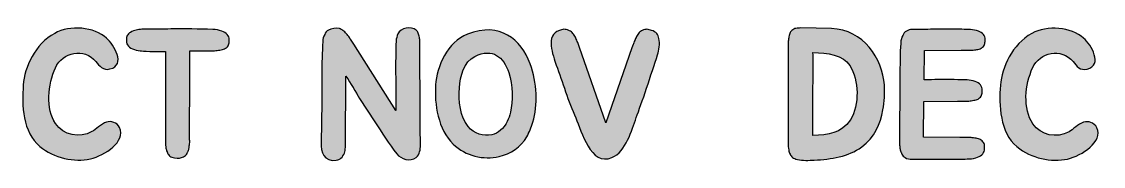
# Model space of a CAD drawing. Header units: millimetres. Extents: x 28 to 183, y 96 to 201.
# Drawn here: x 157.44 to 180.41, y 171.22 to 174.29 of the extents above; entities that cross this region are included whole.
import ezdxf

# ---------------------------------------------------------------- set-up
doc = ezdxf.new("R2010")
doc.units = ezdxf.units.MM
doc.header["$MEASUREMENT"] = 0
doc.layers.add('Layer 1', color=7, linetype='Continuous', lineweight=0)

# ---------------------------------------------------------------- blocks, each defined once
blk = doc.blocks.new('Block_0')
at = {"layer": 'Layer 1', "true_color": 0x010101, "transparency": 33554687}
h = blk.add_hatch(color=18, dxfattribs=at)
h.dxf.hatch_style = 2
edge = h.paths.add_edge_path()
edge.add_spline(control_points=[(158.899, 171.38), (158.558, 171.306), (158.127, 171.391), (157.824, 171.644), (157.463, 171.943), (157.44, 172.525), (157.475, 172.948), (157.502, 173.328), (157.723, 173.813), (158.142, 174.046), (158.461, 174.229), (158.985, 174.182), (159.241, 173.945), (159.404, 173.802), (159.66, 173.375), (159.315, 173.289), (159.171, 173.251), (159.089, 173.355), (159.016, 173.448), (158.763, 173.747), (158.313, 173.65), (158.158, 173.317), (157.995, 172.967), (157.945, 172.439), (158.162, 172.129), (158.332, 171.884), (158.666, 171.811), (158.93, 171.958), (159.016, 172.001), (159.12, 172.125), (159.241, 172.16), (159.334, 172.191), (159.466, 172.156), (159.52, 172.044), (159.66, 171.749), (159.206, 171.454), (158.899, 171.38)], knot_values=[0, 0, 0, 0, 1, 1, 1, 2, 2, 2, 3, 3, 3, 4, 4, 4, 5, 5, 5, 6, 6, 6, 7, 7, 7, 8, 8, 8, 9, 9, 9, 10, 10, 10, 11, 11, 11, 12, 12, 12, 12], degree=3, periodic=0)
h = blk.add_hatch(color=18, dxfattribs=at)
h.dxf.hatch_style = 2
edge = h.paths.add_edge_path()
edge.add_spline(control_points=[(161.848, 173.914), (161.848, 173.883), (161.845, 173.848), (161.841, 173.821), (161.833, 173.794), (161.817, 173.767), (161.79, 173.74), (161.767, 173.724), (161.736, 173.712), (161.705, 173.705), (161.67, 173.693), (161.635, 173.689), (161.593, 173.681), (161.557, 173.677), (161.519, 173.677), (161.48, 173.677), (161.48, 173.677), (161.282, 173.677), (161.282, 173.677), (161.189, 173.674), (161.1, 173.674), (161.01, 173.674), (161.018, 173.355), (161.007, 172.967), (161.007, 172.113), (161.007, 172.113), (161.007, 171.818), (161.007, 171.818), (161.007, 171.795), (161.007, 171.78), (161.01, 171.76), (161.01, 171.741), (161.01, 171.721), (161.007, 171.698), (161.002, 171.675), (160.999, 171.648), (160.995, 171.617), (160.995, 171.593), (160.987, 171.57), (160.979, 171.543), (160.968, 171.531), (160.964, 171.523), (160.964, 171.52), (160.964, 171.52), (160.952, 171.496), (160.952, 171.496), (160.937, 171.465), (160.909, 171.442), (160.878, 171.423), (160.824, 171.395), (160.758, 171.388), (160.688, 171.403), (160.645, 171.407), (160.61, 171.419), (160.587, 171.438), (160.564, 171.461), (160.548, 171.481), (160.537, 171.508), (160.521, 171.539), (160.514, 171.562), (160.51, 171.589), (160.502, 171.613), (160.498, 171.644), (160.498, 171.663), (160.498, 171.663), (160.498, 173.658), (160.498, 173.658), (160.436, 173.658), (160.055, 173.662), (159.986, 173.674), (159.955, 173.677), (159.873, 173.689), (159.834, 173.701), (159.776, 173.716), (159.737, 173.74), (159.706, 173.774), (159.679, 173.806), (159.664, 173.844), (159.664, 173.887), (159.664, 173.918), (159.664, 173.949), (159.671, 173.976), (159.679, 174.004), (159.698, 174.031), (159.733, 174.054), (159.753, 174.069), (159.803, 174.097), (159.846, 174.108), (159.877, 174.12), (159.92, 174.128), (159.962, 174.131), (160.005, 174.135), (160.044, 174.135), (160.09, 174.135), (160.273, 174.135), (160.428, 174.135), (160.607, 174.139), (160.906, 174.143), (161.204, 174.139), (161.499, 174.131), (161.565, 174.128), (161.627, 174.12), (161.689, 174.093), (161.736, 174.077), (161.779, 174.054), (161.806, 174.019), (161.833, 173.988), (161.848, 173.953), (161.848, 173.914)], knot_values=[0, 0, 0, 0, 1, 1, 1, 2, 2, 2, 3, 3, 3, 4, 4, 4, 5, 5, 5, 6, 6, 6, 7, 7, 7, 8, 8, 8, 9, 9, 9, 10, 10, 10, 11, 11, 11, 12, 12, 12, 13, 13, 13, 14, 14, 14, 15, 15, 15, 16, 16, 16, 17, 17, 17, 18, 18, 18, 19, 19, 19, 20, 20, 20, 21, 21, 21, 22, 22, 22, 23, 23, 23, 24, 24, 24, 25, 25, 25, 26, 26, 26, 27, 27, 27, 28, 28, 28, 29, 29, 29, 30, 30, 30, 31, 31, 31, 32, 32, 32, 33, 33, 33, 34, 34, 34, 35, 35, 35, 36, 36, 36, 36], degree=3, periodic=0)
h = blk.add_hatch(color=18, dxfattribs=at)
h.dxf.hatch_style = 2
edge = h.paths.add_edge_path()
edge.add_spline(control_points=[(165.816, 171.411), (165.691, 171.31), (165.49, 171.376), (165.408, 171.485), (165.234, 171.698), (165.094, 171.939), (164.943, 172.168), (164.943, 172.168), (164.617, 172.661), (164.617, 172.661), (164.527, 172.8), (164.43, 172.987), (164.326, 173.138), (164.326, 173.138), (164.314, 171.656), (164.314, 171.656), (164.314, 171.656), (164.314, 171.621), (164.314, 171.621), (164.314, 171.539), (164.287, 171.454), (164.221, 171.396), (164.197, 171.376), (164.163, 171.361), (164.12, 171.353), (163.864, 171.306), (163.786, 171.535), (163.802, 171.718), (163.802, 171.718), (163.802, 171.784), (163.802, 171.784), (163.802, 171.784), (163.809, 172.086), (163.809, 172.086), (163.809, 172.086), (163.813, 172.649), (163.813, 172.649), (163.817, 172.812), (163.817, 172.987), (163.817, 173.169), (163.813, 173.39), (163.821, 173.658), (163.833, 173.872), (163.836, 173.926), (163.848, 173.976), (163.875, 174.023), (163.887, 174.062), (163.918, 174.093), (163.957, 174.116), (164.015, 174.151), (164.12, 174.163), (164.186, 174.147), (164.213, 174.14), (164.236, 174.124), (164.263, 174.108), (164.287, 174.089), (164.314, 174.066), (164.333, 174.042), (164.36, 174.015), (164.38, 173.984), (164.399, 173.961), (164.415, 173.93), (164.43, 173.907), (164.45, 173.879), (164.45, 173.879), (164.492, 173.817), (164.492, 173.817), (164.492, 173.817), (165.389, 172.405), (165.389, 172.405), (165.389, 172.405), (165.389, 172.661), (165.389, 172.661), (165.389, 172.824), (165.385, 172.998), (165.381, 173.185), (165.381, 173.402), (165.381, 173.666), (165.393, 173.883), (165.393, 173.934), (165.408, 173.984), (165.431, 174.035), (165.482, 174.167), (165.707, 174.209), (165.82, 174.112), (165.835, 174.097), (165.854, 174.074), (165.862, 174.05), (165.874, 174.019), (165.882, 173.992), (165.886, 173.961), (165.893, 173.926), (165.897, 173.899), (165.897, 173.864), (165.897, 173.22), (165.901, 172.529), (165.905, 171.885), (165.905, 171.811), (165.913, 171.745), (165.909, 171.671), (165.905, 171.586), (165.897, 171.473), (165.816, 171.411)], knot_values=[0, 0, 0, 0, 1, 1, 1, 2, 2, 2, 3, 3, 3, 4, 4, 4, 5, 5, 5, 6, 6, 6, 7, 7, 7, 8, 8, 8, 9, 9, 9, 10, 10, 10, 11, 11, 11, 12, 12, 12, 13, 13, 13, 14, 14, 14, 15, 15, 15, 16, 16, 16, 17, 17, 17, 18, 18, 18, 19, 19, 19, 20, 20, 20, 21, 21, 21, 22, 22, 22, 23, 23, 23, 24, 24, 24, 25, 25, 25, 26, 26, 26, 27, 27, 27, 28, 28, 28, 29, 29, 29, 30, 30, 30, 31, 31, 31, 32, 32, 32, 33, 33, 33, 34, 34, 34, 34], degree=3, periodic=0)
h = blk.add_hatch(color=18, dxfattribs=at)
h.dxf.hatch_style = 2
edge = h.paths.add_edge_path()
edge.add_spline(control_points=[(168.237, 173.398), (168.389, 173.002), (168.404, 172.517), (168.295, 172.16), (168.264, 172.044), (168.222, 171.947), (168.167, 171.85), (168.039, 171.628), (167.822, 171.485), (167.581, 171.431), (167.248, 171.353), (166.867, 171.438), (166.603, 171.694), (166.285, 172.005), (166.2, 172.541), (166.231, 172.952), (166.258, 173.332), (166.475, 173.868), (166.91, 174.031), (167.605, 174.295), (168.039, 173.922), (168.237, 173.398)], knot_values=[0, 0, 0, 0, 1, 1, 1, 2, 2, 2, 3, 3, 3, 4, 4, 4, 5, 5, 5, 6, 6, 6, 7, 7, 7, 7], degree=3, periodic=0)
edge = h.paths.add_edge_path()
edge.add_spline(control_points=[(167.783, 173.212), (167.671, 173.546), (167.45, 173.74), (167.061, 173.557), (166.832, 173.449), (166.751, 173.134), (166.735, 172.886), (166.716, 172.618), (166.751, 172.273), (166.921, 172.067), (167.053, 171.912), (167.248, 171.854), (167.422, 171.892), (167.566, 171.923), (167.674, 172.02), (167.748, 172.176), (167.779, 172.234), (167.803, 172.3), (167.818, 172.37), (167.88, 172.61), (167.873, 172.944), (167.783, 173.212)], knot_values=[0, 0, 0, 0, 1, 1, 1, 2, 2, 2, 3, 3, 3, 4, 4, 4, 5, 5, 5, 6, 6, 6, 7, 7, 7, 7], degree=3, periodic=0)
edge.add_line((167.783, 173.212), (167.783, 173.212))
h = blk.add_hatch(color=18, dxfattribs=at)
h.dxf.hatch_style = 2
edge = h.paths.add_edge_path()
edge.add_spline(control_points=[(170.942, 173.592), (170.814, 173.189), (170.6, 172.548), (170.492, 172.257), (170.391, 171.989), (170.275, 171.535), (169.975, 171.407), (169.521, 171.221), (169.335, 171.962), (169.207, 172.249), (169.048, 172.599), (168.924, 173.014), (168.792, 173.371), (168.722, 173.577), (168.555, 174.015), (168.858, 174.108), (168.889, 174.116), (168.924, 174.128), (168.955, 174.132), (168.99, 174.132), (169.021, 174.128), (169.056, 174.108), (169.083, 174.097), (169.11, 174.085), (169.129, 174.066), (169.149, 174.039), (169.168, 174.015), (169.188, 173.988), (169.203, 173.953), (169.215, 173.926), (169.227, 173.899), (169.238, 173.864), (169.258, 173.833), (169.265, 173.81), (169.265, 173.81), (169.289, 173.744), (169.289, 173.744), (169.289, 173.744), (169.848, 172.148), (169.848, 172.148), (169.848, 172.148), (170.399, 173.74), (170.399, 173.74), (170.399, 173.74), (170.426, 173.806), (170.426, 173.806), (170.434, 173.829), (170.445, 173.86), (170.457, 173.895), (170.468, 173.922), (170.48, 173.949), (170.499, 173.98), (170.515, 174.007), (170.535, 174.035), (170.554, 174.062), (170.569, 174.081), (170.597, 174.097), (170.616, 174.108), (170.655, 174.128), (170.69, 174.132), (170.717, 174.132), (170.748, 174.128), (170.783, 174.116), (170.814, 174.108), (170.911, 174.081), (170.958, 174.015), (170.973, 173.938), (170.996, 173.821), (170.973, 173.689), (170.942, 173.592)], knot_values=[0, 0, 0, 0, 1, 1, 1, 2, 2, 2, 3, 3, 3, 4, 4, 4, 5, 5, 5, 6, 6, 6, 7, 7, 7, 8, 8, 8, 9, 9, 9, 10, 10, 10, 11, 11, 11, 12, 12, 12, 13, 13, 13, 14, 14, 14, 15, 15, 15, 16, 16, 16, 17, 17, 17, 18, 18, 18, 19, 19, 19, 20, 20, 20, 21, 21, 21, 22, 22, 22, 23, 23, 23, 23], degree=3, periodic=0)
h = blk.add_hatch(color=18, dxfattribs=at)
h.dxf.hatch_style = 2
edge = h.paths.add_edge_path()
edge.add_spline(control_points=[(175.729, 172.421), (175.679, 172.126), (175.547, 171.827), (175.279, 171.633), (175, 171.428), (174.624, 171.37), (174.27, 171.354), (174.154, 171.346), (174.026, 171.342), (173.913, 171.37), (173.87, 171.377), (173.836, 171.389), (173.808, 171.412), (173.785, 171.428), (173.77, 171.455), (173.758, 171.482), (173.742, 171.509), (173.735, 171.536), (173.727, 171.567), (173.723, 171.595), (173.719, 171.618), (173.719, 171.637), (173.719, 171.637), (173.719, 173.853), (173.719, 173.853), (173.719, 173.888), (173.719, 173.919), (173.727, 173.95), (173.731, 173.985), (173.739, 174.016), (173.75, 174.04), (173.762, 174.071), (173.773, 174.09), (173.793, 174.106), (173.824, 174.133), (173.855, 174.145), (173.882, 174.152), (173.913, 174.16), (173.948, 174.145), (173.987, 174.164), (173.987, 174.164), (174.635, 174.148), (174.635, 174.148), (175.318, 174.133), (175.718, 173.5), (175.76, 172.949), (175.772, 172.778), (175.757, 172.592), (175.729, 172.421)], knot_values=[0, 0, 0, 0, 1, 1, 1, 2, 2, 2, 3, 3, 3, 4, 4, 4, 5, 5, 5, 6, 6, 6, 7, 7, 7, 8, 8, 8, 9, 9, 9, 10, 10, 10, 11, 11, 11, 12, 12, 12, 13, 13, 13, 14, 14, 14, 15, 15, 15, 16, 16, 16, 16], degree=3, periodic=0)
edge = h.paths.add_edge_path()
edge.add_spline(control_points=[(175.027, 173.36), (174.887, 173.59), (174.546, 173.632), (174.243, 173.636), (174.247, 173.489), (174.247, 173.353), (174.247, 173.198), (174.243, 173.011), (174.243, 172.833), (174.243, 172.67), (174.243, 172.67), (174.243, 171.878), (174.243, 171.878), (174.561, 171.886), (174.845, 171.917), (175.039, 172.212), (175.236, 172.526), (175.217, 173.05), (175.027, 173.36)], knot_values=[0, 0, 0, 0, 1, 1, 1, 2, 2, 2, 3, 3, 3, 4, 4, 4, 5, 5, 5, 6, 6, 6, 6], degree=3, periodic=0)
edge.add_line((175.027, 173.36), (175.027, 173.36))
h = blk.add_hatch(color=18, dxfattribs=at)
h.dxf.hatch_style = 2
edge = h.paths.add_edge_path()
edge.add_spline(control_points=[(176.61, 173.671), (176.61, 173.671), (176.602, 173.062), (176.602, 173.062), (176.602, 173.062), (176.758, 173.062), (176.758, 173.062), (176.967, 173.066), (177.115, 173.066), (177.317, 173.062), (177.317, 173.062), (177.336, 173.062), (177.336, 173.062), (177.398, 173.062), (177.456, 173.058), (177.515, 173.058), (177.577, 173.054), (177.635, 173.038), (177.689, 173.023), (177.736, 173.007), (177.771, 172.984), (177.798, 172.953), (177.825, 172.918), (177.837, 172.879), (177.837, 172.84), (177.837, 172.813), (177.837, 172.778), (177.829, 172.751), (177.825, 172.724), (177.81, 172.697), (177.779, 172.674), (177.763, 172.654), (177.736, 172.643), (177.705, 172.635), (177.678, 172.627), (177.643, 172.619), (177.604, 172.615), (177.569, 172.608), (177.534, 172.604), (177.495, 172.604), (177.495, 172.604), (177.313, 172.604), (177.313, 172.604), (177.313, 172.604), (176.595, 172.6), (176.595, 172.6), (176.595, 172.6), (176.587, 171.839), (176.587, 171.839), (176.587, 171.839), (177.359, 171.831), (177.359, 171.831), (177.359, 171.831), (177.542, 171.831), (177.542, 171.831), (177.581, 171.831), (177.619, 171.831), (177.65, 171.827), (177.689, 171.82), (177.724, 171.816), (177.755, 171.808), (177.786, 171.796), (177.813, 171.781), (177.833, 171.765), (177.86, 171.738), (177.876, 171.715), (177.883, 171.684), (177.887, 171.661), (177.891, 171.629), (177.887, 171.598), (177.887, 171.556), (177.876, 171.521), (177.849, 171.486), (177.821, 171.455), (177.786, 171.428), (177.74, 171.416), (177.686, 171.393), (177.627, 171.381), (177.561, 171.381), (177.503, 171.377), (177.441, 171.377), (177.383, 171.373), (177.383, 171.373), (177.359, 171.373), (177.359, 171.373), (177.157, 171.37), (176.948, 171.37), (176.731, 171.373), (176.529, 171.377), (176.509, 171.377), (176.346, 171.377), (176.292, 171.373), (176.242, 171.381), (176.199, 171.408), (176.172, 171.424), (176.148, 171.447), (176.133, 171.482), (176.125, 171.49), (176.122, 171.501), (176.122, 171.505), (176.117, 171.513), (176.11, 171.521), (176.106, 171.529), (176.098, 171.556), (176.09, 171.583), (176.09, 171.61), (176.086, 171.633), (176.083, 171.661), (176.079, 171.688), (176.079, 171.688), (176.079, 171.75), (176.079, 171.75), (176.079, 171.769), (176.083, 171.793), (176.083, 171.812), (176.083, 171.812), (176.083, 172.115), (176.083, 172.115), (176.083, 172.115), (176.09, 172.674), (176.09, 172.674), (176.09, 172.674), (176.09, 173.19), (176.09, 173.19), (176.09, 173.376), (176.094, 173.504), (176.098, 173.675), (176.098, 173.675), (176.098, 173.694), (176.098, 173.694), (176.102, 173.749), (176.106, 173.799), (176.106, 173.85), (176.11, 173.904), (176.125, 173.954), (176.148, 174.001), (176.168, 174.04), (176.191, 174.075), (176.23, 174.094), (176.269, 174.117), (176.304, 174.129), (176.35, 174.129), (176.37, 174.129), (176.381, 174.129), (176.397, 174.125), (176.397, 174.125), (176.397, 174.129), (176.397, 174.129), (176.583, 174.129), (176.595, 174.129), (176.808, 174.133), (177.014, 174.137), (177.193, 174.137), (177.39, 174.133), (177.39, 174.133), (177.406, 174.133), (177.406, 174.133), (177.464, 174.129), (177.526, 174.129), (177.585, 174.125), (177.643, 174.125), (177.701, 174.11), (177.755, 174.09), (177.798, 174.078), (177.837, 174.055), (177.864, 174.024), (177.887, 173.989), (177.899, 173.954), (177.899, 173.915), (177.899, 173.884), (177.899, 173.853), (177.891, 173.83), (177.887, 173.799), (177.872, 173.776), (177.844, 173.749), (177.825, 173.737), (177.802, 173.722), (177.771, 173.71), (177.74, 173.702), (177.705, 173.698), (177.674, 173.694), (177.635, 173.687), (177.6, 173.687), (177.561, 173.687), (177.561, 173.687), (177.387, 173.687), (177.387, 173.687), (177.387, 173.687), (176.61, 173.683), (176.61, 173.683), (176.61, 173.683), (176.61, 173.671), (176.61, 173.671)], knot_values=[0, 0, 0, 0, 1, 1, 1, 2, 2, 2, 3, 3, 3, 4, 4, 4, 5, 5, 5, 6, 6, 6, 7, 7, 7, 8, 8, 8, 9, 9, 9, 10, 10, 10, 11, 11, 11, 12, 12, 12, 13, 13, 13, 14, 14, 14, 15, 15, 15, 16, 16, 16, 17, 17, 17, 18, 18, 18, 19, 19, 19, 20, 20, 20, 21, 21, 21, 22, 22, 22, 23, 23, 23, 24, 24, 24, 25, 25, 25, 26, 26, 26, 27, 27, 27, 28, 28, 28, 29, 29, 29, 30, 30, 30, 31, 31, 31, 32, 32, 32, 33, 33, 33, 34, 34, 34, 35, 35, 35, 36, 36, 36, 37, 37, 37, 38, 38, 38, 39, 39, 39, 40, 40, 40, 41, 41, 41, 42, 42, 42, 43, 43, 43, 44, 44, 44, 45, 45, 45, 46, 46, 46, 47, 47, 47, 48, 48, 48, 49, 49, 49, 50, 50, 50, 51, 51, 51, 52, 52, 52, 53, 53, 53, 54, 54, 54, 55, 55, 55, 56, 56, 56, 57, 57, 57, 58, 58, 58, 59, 59, 59, 60, 60, 60, 61, 61, 61, 62, 62, 62, 63, 63, 63, 64, 64, 64, 64], degree=3, periodic=0)
h = blk.add_hatch(color=18, dxfattribs=at)
h.dxf.hatch_style = 2
edge = h.paths.add_edge_path()
edge.add_spline(control_points=[(179.649, 171.377), (179.307, 171.304), (178.876, 171.389), (178.574, 171.641), (178.213, 171.94), (178.189, 172.522), (178.224, 172.945), (178.252, 173.326), (178.473, 173.811), (178.892, 174.044), (179.21, 174.226), (179.734, 174.179), (179.99, 173.943), (180.153, 173.799), (180.409, 173.372), (180.064, 173.287), (179.92, 173.248), (179.839, 173.353), (179.765, 173.446), (179.513, 173.745), (179.063, 173.648), (178.907, 173.314), (178.744, 172.965), (178.694, 172.437), (178.911, 172.126), (179.082, 171.882), (179.416, 171.808), (179.68, 171.956), (179.765, 171.998), (179.87, 172.122), (179.99, 172.157), (180.083, 172.188), (180.215, 172.153), (180.27, 172.041), (180.409, 171.746), (179.955, 171.451), (179.649, 171.377)], knot_values=[0, 0, 0, 0, 1, 1, 1, 2, 2, 2, 3, 3, 3, 4, 4, 4, 5, 5, 5, 6, 6, 6, 7, 7, 7, 8, 8, 8, 9, 9, 9, 10, 10, 10, 11, 11, 11, 12, 12, 12, 12], degree=3, periodic=0)
at = {"layer": 'Layer 1', "color": 18, "lineweight": 25, "true_color": 0x010101}
for points, knots in [([(158.899, 171.38), (158.558, 171.306), (158.127, 171.391), (157.824, 171.644), (157.463, 171.943), (157.44, 172.525), (157.475, 172.948), (157.502, 173.328), (157.723, 173.813), (158.142, 174.046), (158.461, 174.229), (158.985, 174.182), (159.241, 173.945), (159.404, 173.802), (159.66, 173.375), (159.315, 173.289), (159.171, 173.251), (159.089, 173.355), (159.016, 173.448), (158.763, 173.747), (158.313, 173.65), (158.158, 173.317), (157.995, 172.967), (157.945, 172.439), (158.162, 172.129), (158.332, 171.884), (158.666, 171.811), (158.93, 171.958), (159.016, 172.001), (159.12, 172.125), (159.241, 172.16), (159.334, 172.191), (159.466, 172.156), (159.52, 172.044), (159.66, 171.749), (159.206, 171.454), (158.899, 171.38)], [0, 0, 0, 0, 1, 1, 1, 2, 2, 2, 3, 3, 3, 4, 4, 4, 5, 5, 5, 6, 6, 6, 7, 7, 7, 8, 8, 8, 9, 9, 9, 10, 10, 10, 11, 11, 11, 12, 12, 12, 12]), ([(161.848, 173.914), (161.848, 173.883), (161.845, 173.848), (161.841, 173.821), (161.833, 173.794), (161.817, 173.767), (161.79, 173.74), (161.767, 173.724), (161.736, 173.712), (161.705, 173.705), (161.67, 173.693), (161.635, 173.689), (161.593, 173.681), (161.557, 173.677), (161.519, 173.677), (161.48, 173.677), (161.48, 173.677), (161.282, 173.677), (161.282, 173.677), (161.189, 173.674), (161.1, 173.674), (161.01, 173.674), (161.018, 173.355), (161.007, 172.967), (161.007, 172.113), (161.007, 172.113), (161.007, 171.818), (161.007, 171.818), (161.007, 171.795), (161.007, 171.78), (161.01, 171.76), (161.01, 171.741), (161.01, 171.721), (161.007, 171.698), (161.002, 171.675), (160.999, 171.648), (160.995, 171.617), (160.995, 171.593), (160.987, 171.57), (160.979, 171.543), (160.968, 171.531), (160.964, 171.523), (160.964, 171.52), (160.964, 171.52), (160.952, 171.496), (160.952, 171.496), (160.937, 171.465), (160.909, 171.442), (160.878, 171.423), (160.824, 171.395), (160.758, 171.388), (160.688, 171.403), (160.645, 171.407), (160.61, 171.419), (160.587, 171.438), (160.564, 171.461), (160.548, 171.481), (160.537, 171.508), (160.521, 171.539), (160.514, 171.562), (160.51, 171.589), (160.502, 171.613), (160.498, 171.644), (160.498, 171.663), (160.498, 171.663), (160.498, 173.658), (160.498, 173.658), (160.436, 173.658), (160.055, 173.662), (159.986, 173.674), (159.955, 173.677), (159.873, 173.689), (159.834, 173.701), (159.776, 173.716), (159.737, 173.74), (159.706, 173.774), (159.679, 173.806), (159.664, 173.844), (159.664, 173.887), (159.664, 173.918), (159.664, 173.949), (159.671, 173.976), (159.679, 174.004), (159.698, 174.031), (159.733, 174.054), (159.753, 174.069), (159.803, 174.097), (159.846, 174.108), (159.877, 174.12), (159.92, 174.128), (159.962, 174.131), (160.005, 174.135), (160.044, 174.135), (160.09, 174.135), (160.273, 174.135), (160.428, 174.135), (160.607, 174.139), (160.906, 174.143), (161.204, 174.139), (161.499, 174.131), (161.565, 174.128), (161.627, 174.12), (161.689, 174.093), (161.736, 174.077), (161.779, 174.054), (161.806, 174.019), (161.833, 173.988), (161.848, 173.953), (161.848, 173.914)], [0, 0, 0, 0, 1, 1, 1, 2, 2, 2, 3, 3, 3, 4, 4, 4, 5, 5, 5, 6, 6, 6, 7, 7, 7, 8, 8, 8, 9, 9, 9, 10, 10, 10, 11, 11, 11, 12, 12, 12, 13, 13, 13, 14, 14, 14, 15, 15, 15, 16, 16, 16, 17, 17, 17, 18, 18, 18, 19, 19, 19, 20, 20, 20, 21, 21, 21, 22, 22, 22, 23, 23, 23, 24, 24, 24, 25, 25, 25, 26, 26, 26, 27, 27, 27, 28, 28, 28, 29, 29, 29, 30, 30, 30, 31, 31, 31, 32, 32, 32, 33, 33, 33, 34, 34, 34, 35, 35, 35, 36, 36, 36, 36]), ([(165.816, 171.411), (165.691, 171.31), (165.49, 171.376), (165.408, 171.485), (165.234, 171.698), (165.094, 171.939), (164.943, 172.168), (164.943, 172.168), (164.617, 172.661), (164.617, 172.661), (164.527, 172.8), (164.43, 172.987), (164.326, 173.138), (164.326, 173.138), (164.314, 171.656), (164.314, 171.656), (164.314, 171.656), (164.314, 171.621), (164.314, 171.621), (164.314, 171.539), (164.287, 171.454), (164.221, 171.396), (164.197, 171.376), (164.163, 171.361), (164.12, 171.353), (163.864, 171.306), (163.786, 171.535), (163.802, 171.718), (163.802, 171.718), (163.802, 171.784), (163.802, 171.784), (163.802, 171.784), (163.809, 172.086), (163.809, 172.086), (163.809, 172.086), (163.813, 172.649), (163.813, 172.649), (163.817, 172.812), (163.817, 172.987), (163.817, 173.169), (163.813, 173.39), (163.821, 173.658), (163.833, 173.872), (163.836, 173.926), (163.848, 173.976), (163.875, 174.023), (163.887, 174.062), (163.918, 174.093), (163.957, 174.116), (164.015, 174.151), (164.12, 174.163), (164.186, 174.147), (164.213, 174.14), (164.236, 174.124), (164.263, 174.108), (164.287, 174.089), (164.314, 174.066), (164.333, 174.042), (164.36, 174.015), (164.38, 173.984), (164.399, 173.961), (164.415, 173.93), (164.43, 173.907), (164.45, 173.879), (164.45, 173.879), (164.492, 173.817), (164.492, 173.817), (164.492, 173.817), (165.389, 172.405), (165.389, 172.405), (165.389, 172.405), (165.389, 172.661), (165.389, 172.661), (165.389, 172.824), (165.385, 172.998), (165.381, 173.185), (165.381, 173.402), (165.381, 173.666), (165.393, 173.883), (165.393, 173.934), (165.408, 173.984), (165.431, 174.035), (165.482, 174.167), (165.707, 174.209), (165.82, 174.112), (165.835, 174.097), (165.854, 174.074), (165.862, 174.05), (165.874, 174.019), (165.882, 173.992), (165.886, 173.961), (165.893, 173.926), (165.897, 173.899), (165.897, 173.864), (165.897, 173.22), (165.901, 172.529), (165.905, 171.885), (165.905, 171.811), (165.913, 171.745), (165.909, 171.671), (165.905, 171.586), (165.897, 171.473), (165.816, 171.411)], [0, 0, 0, 0, 1, 1, 1, 2, 2, 2, 3, 3, 3, 4, 4, 4, 5, 5, 5, 6, 6, 6, 7, 7, 7, 8, 8, 8, 9, 9, 9, 10, 10, 10, 11, 11, 11, 12, 12, 12, 13, 13, 13, 14, 14, 14, 15, 15, 15, 16, 16, 16, 17, 17, 17, 18, 18, 18, 19, 19, 19, 20, 20, 20, 21, 21, 21, 22, 22, 22, 23, 23, 23, 24, 24, 24, 25, 25, 25, 26, 26, 26, 27, 27, 27, 28, 28, 28, 29, 29, 29, 30, 30, 30, 31, 31, 31, 32, 32, 32, 33, 33, 33, 34, 34, 34, 34]), ([(168.237, 173.398), (168.389, 173.002), (168.404, 172.517), (168.295, 172.16), (168.264, 172.044), (168.222, 171.947), (168.167, 171.85), (168.039, 171.628), (167.822, 171.485), (167.581, 171.431), (167.248, 171.353), (166.867, 171.438), (166.603, 171.694), (166.285, 172.005), (166.2, 172.541), (166.231, 172.952), (166.258, 173.332), (166.475, 173.868), (166.91, 174.031), (167.605, 174.295), (168.039, 173.922), (168.237, 173.398)], [0, 0, 0, 0, 1, 1, 1, 2, 2, 2, 3, 3, 3, 4, 4, 4, 5, 5, 5, 6, 6, 6, 7, 7, 7, 7]), ([(170.942, 173.592), (170.814, 173.189), (170.6, 172.548), (170.492, 172.257), (170.391, 171.989), (170.275, 171.535), (169.975, 171.407), (169.521, 171.221), (169.335, 171.962), (169.207, 172.249), (169.048, 172.599), (168.924, 173.014), (168.792, 173.371), (168.722, 173.577), (168.555, 174.015), (168.858, 174.108), (168.889, 174.116), (168.924, 174.128), (168.955, 174.132), (168.99, 174.132), (169.021, 174.128), (169.056, 174.108), (169.083, 174.097), (169.11, 174.085), (169.129, 174.066), (169.149, 174.039), (169.168, 174.015), (169.188, 173.988), (169.203, 173.953), (169.215, 173.926), (169.227, 173.899), (169.238, 173.864), (169.258, 173.833), (169.265, 173.81), (169.265, 173.81), (169.289, 173.744), (169.289, 173.744), (169.289, 173.744), (169.848, 172.148), (169.848, 172.148), (169.848, 172.148), (170.399, 173.74), (170.399, 173.74), (170.399, 173.74), (170.426, 173.806), (170.426, 173.806), (170.434, 173.829), (170.445, 173.86), (170.457, 173.895), (170.468, 173.922), (170.48, 173.949), (170.499, 173.98), (170.515, 174.007), (170.535, 174.035), (170.554, 174.062), (170.569, 174.081), (170.597, 174.097), (170.616, 174.108), (170.655, 174.128), (170.69, 174.132), (170.717, 174.132), (170.748, 174.128), (170.783, 174.116), (170.814, 174.108), (170.911, 174.081), (170.958, 174.015), (170.973, 173.938), (170.996, 173.821), (170.973, 173.689), (170.942, 173.592)], [0, 0, 0, 0, 1, 1, 1, 2, 2, 2, 3, 3, 3, 4, 4, 4, 5, 5, 5, 6, 6, 6, 7, 7, 7, 8, 8, 8, 9, 9, 9, 10, 10, 10, 11, 11, 11, 12, 12, 12, 13, 13, 13, 14, 14, 14, 15, 15, 15, 16, 16, 16, 17, 17, 17, 18, 18, 18, 19, 19, 19, 20, 20, 20, 21, 21, 21, 22, 22, 22, 23, 23, 23, 23]), ([(175.729, 172.421), (175.679, 172.126), (175.547, 171.827), (175.279, 171.633), (175, 171.428), (174.624, 171.37), (174.27, 171.354), (174.154, 171.346), (174.026, 171.342), (173.913, 171.37), (173.87, 171.377), (173.836, 171.389), (173.808, 171.412), (173.785, 171.428), (173.77, 171.455), (173.758, 171.482), (173.742, 171.509), (173.735, 171.536), (173.727, 171.567), (173.723, 171.595), (173.719, 171.618), (173.719, 171.637), (173.719, 171.637), (173.719, 173.853), (173.719, 173.853), (173.719, 173.888), (173.719, 173.919), (173.727, 173.95), (173.731, 173.985), (173.739, 174.016), (173.75, 174.04), (173.762, 174.071), (173.773, 174.09), (173.793, 174.106), (173.824, 174.133), (173.855, 174.145), (173.882, 174.152), (173.913, 174.16), (173.948, 174.145), (173.987, 174.164), (173.987, 174.164), (174.635, 174.148), (174.635, 174.148), (175.318, 174.133), (175.718, 173.5), (175.76, 172.949), (175.772, 172.778), (175.757, 172.592), (175.729, 172.421)], [0, 0, 0, 0, 1, 1, 1, 2, 2, 2, 3, 3, 3, 4, 4, 4, 5, 5, 5, 6, 6, 6, 7, 7, 7, 8, 8, 8, 9, 9, 9, 10, 10, 10, 11, 11, 11, 12, 12, 12, 13, 13, 13, 14, 14, 14, 15, 15, 15, 16, 16, 16, 16]), ([(176.61, 173.671), (176.61, 173.671), (176.602, 173.062), (176.602, 173.062), (176.602, 173.062), (176.758, 173.062), (176.758, 173.062), (176.967, 173.066), (177.115, 173.066), (177.317, 173.062), (177.317, 173.062), (177.336, 173.062), (177.336, 173.062), (177.398, 173.062), (177.456, 173.058), (177.515, 173.058), (177.577, 173.054), (177.635, 173.038), (177.689, 173.023), (177.736, 173.007), (177.771, 172.984), (177.798, 172.953), (177.825, 172.918), (177.837, 172.879), (177.837, 172.84), (177.837, 172.813), (177.837, 172.778), (177.829, 172.751), (177.825, 172.724), (177.81, 172.697), (177.779, 172.674), (177.763, 172.654), (177.736, 172.643), (177.705, 172.635), (177.678, 172.627), (177.643, 172.619), (177.604, 172.615), (177.569, 172.608), (177.534, 172.604), (177.495, 172.604), (177.495, 172.604), (177.313, 172.604), (177.313, 172.604), (177.313, 172.604), (176.595, 172.6), (176.595, 172.6), (176.595, 172.6), (176.587, 171.839), (176.587, 171.839), (176.587, 171.839), (177.359, 171.831), (177.359, 171.831), (177.359, 171.831), (177.542, 171.831), (177.542, 171.831), (177.581, 171.831), (177.619, 171.831), (177.65, 171.827), (177.689, 171.82), (177.724, 171.816), (177.755, 171.808), (177.786, 171.796), (177.813, 171.781), (177.833, 171.765), (177.86, 171.738), (177.876, 171.715), (177.883, 171.684), (177.887, 171.661), (177.891, 171.629), (177.887, 171.598), (177.887, 171.556), (177.876, 171.521), (177.849, 171.486), (177.821, 171.455), (177.786, 171.428), (177.74, 171.416), (177.686, 171.393), (177.627, 171.381), (177.561, 171.381), (177.503, 171.377), (177.441, 171.377), (177.383, 171.373), (177.383, 171.373), (177.359, 171.373), (177.359, 171.373), (177.157, 171.37), (176.948, 171.37), (176.731, 171.373), (176.529, 171.377), (176.509, 171.377), (176.346, 171.377), (176.292, 171.373), (176.242, 171.381), (176.199, 171.408), (176.172, 171.424), (176.148, 171.447), (176.133, 171.482), (176.125, 171.49), (176.122, 171.501), (176.122, 171.505), (176.117, 171.513), (176.11, 171.521), (176.106, 171.529), (176.098, 171.556), (176.09, 171.583), (176.09, 171.61), (176.086, 171.633), (176.083, 171.661), (176.079, 171.688), (176.079, 171.688), (176.079, 171.75), (176.079, 171.75), (176.079, 171.769), (176.083, 171.793), (176.083, 171.812), (176.083, 171.812), (176.083, 172.115), (176.083, 172.115), (176.083, 172.115), (176.09, 172.674), (176.09, 172.674), (176.09, 172.674), (176.09, 173.19), (176.09, 173.19), (176.09, 173.376), (176.094, 173.504), (176.098, 173.675), (176.098, 173.675), (176.098, 173.694), (176.098, 173.694), (176.102, 173.749), (176.106, 173.799), (176.106, 173.85), (176.11, 173.904), (176.125, 173.954), (176.148, 174.001), (176.168, 174.04), (176.191, 174.075), (176.23, 174.094), (176.269, 174.117), (176.304, 174.129), (176.35, 174.129), (176.37, 174.129), (176.381, 174.129), (176.397, 174.125), (176.397, 174.125), (176.397, 174.129), (176.397, 174.129), (176.583, 174.129), (176.595, 174.129), (176.808, 174.133), (177.014, 174.137), (177.193, 174.137), (177.39, 174.133), (177.39, 174.133), (177.406, 174.133), (177.406, 174.133), (177.464, 174.129), (177.526, 174.129), (177.585, 174.125), (177.643, 174.125), (177.701, 174.11), (177.755, 174.09), (177.798, 174.078), (177.837, 174.055), (177.864, 174.024), (177.887, 173.989), (177.899, 173.954), (177.899, 173.915), (177.899, 173.884), (177.899, 173.853), (177.891, 173.83), (177.887, 173.799), (177.872, 173.776), (177.844, 173.749), (177.825, 173.737), (177.802, 173.722), (177.771, 173.71), (177.74, 173.702), (177.705, 173.698), (177.674, 173.694), (177.635, 173.687), (177.6, 173.687), (177.561, 173.687), (177.561, 173.687), (177.387, 173.687), (177.387, 173.687), (177.387, 173.687), (176.61, 173.683), (176.61, 173.683), (176.61, 173.683), (176.61, 173.671), (176.61, 173.671)], [0, 0, 0, 0, 1, 1, 1, 2, 2, 2, 3, 3, 3, 4, 4, 4, 5, 5, 5, 6, 6, 6, 7, 7, 7, 8, 8, 8, 9, 9, 9, 10, 10, 10, 11, 11, 11, 12, 12, 12, 13, 13, 13, 14, 14, 14, 15, 15, 15, 16, 16, 16, 17, 17, 17, 18, 18, 18, 19, 19, 19, 20, 20, 20, 21, 21, 21, 22, 22, 22, 23, 23, 23, 24, 24, 24, 25, 25, 25, 26, 26, 26, 27, 27, 27, 28, 28, 28, 29, 29, 29, 30, 30, 30, 31, 31, 31, 32, 32, 32, 33, 33, 33, 34, 34, 34, 35, 35, 35, 36, 36, 36, 37, 37, 37, 38, 38, 38, 39, 39, 39, 40, 40, 40, 41, 41, 41, 42, 42, 42, 43, 43, 43, 44, 44, 44, 45, 45, 45, 46, 46, 46, 47, 47, 47, 48, 48, 48, 49, 49, 49, 50, 50, 50, 51, 51, 51, 52, 52, 52, 53, 53, 53, 54, 54, 54, 55, 55, 55, 56, 56, 56, 57, 57, 57, 58, 58, 58, 59, 59, 59, 60, 60, 60, 61, 61, 61, 62, 62, 62, 63, 63, 63, 64, 64, 64, 64]), ([(179.649, 171.377), (179.307, 171.304), (178.876, 171.389), (178.574, 171.641), (178.213, 171.94), (178.189, 172.522), (178.224, 172.945), (178.252, 173.326), (178.473, 173.811), (178.892, 174.044), (179.21, 174.226), (179.734, 174.179), (179.99, 173.943), (180.153, 173.799), (180.409, 173.372), (180.064, 173.287), (179.92, 173.248), (179.839, 173.353), (179.765, 173.446), (179.513, 173.745), (179.063, 173.648), (178.907, 173.314), (178.744, 172.965), (178.694, 172.437), (178.911, 172.126), (179.082, 171.882), (179.416, 171.808), (179.68, 171.956), (179.765, 171.998), (179.87, 172.122), (179.99, 172.157), (180.083, 172.188), (180.215, 172.153), (180.27, 172.041), (180.409, 171.746), (179.955, 171.451), (179.649, 171.377)], [0, 0, 0, 0, 1, 1, 1, 2, 2, 2, 3, 3, 3, 4, 4, 4, 5, 5, 5, 6, 6, 6, 7, 7, 7, 8, 8, 8, 9, 9, 9, 10, 10, 10, 11, 11, 11, 12, 12, 12, 12]), ([(167.783, 173.212), (167.671, 173.546), (167.45, 173.74), (167.061, 173.557), (166.832, 173.449), (166.751, 173.134), (166.735, 172.886), (166.716, 172.618), (166.751, 172.273), (166.921, 172.067), (167.053, 171.912), (167.248, 171.854), (167.422, 171.892), (167.566, 171.923), (167.674, 172.02), (167.748, 172.176), (167.779, 172.234), (167.803, 172.3), (167.818, 172.37), (167.88, 172.61), (167.873, 172.944), (167.783, 173.212)], [0, 0, 0, 0, 1, 1, 1, 2, 2, 2, 3, 3, 3, 4, 4, 4, 5, 5, 5, 6, 6, 6, 7, 7, 7, 7]), ([(175.027, 173.36), (174.887, 173.59), (174.546, 173.632), (174.243, 173.636), (174.247, 173.489), (174.247, 173.353), (174.247, 173.198), (174.243, 173.011), (174.243, 172.833), (174.243, 172.67), (174.243, 172.67), (174.243, 171.878), (174.243, 171.878), (174.561, 171.886), (174.845, 171.917), (175.039, 172.212), (175.236, 172.526), (175.217, 173.05), (175.027, 173.36)], [0, 0, 0, 0, 1, 1, 1, 2, 2, 2, 3, 3, 3, 4, 4, 4, 5, 5, 5, 6, 6, 6, 6])]:
    blk.add_open_spline(points, degree=3, knots=knots, dxfattribs=at)
at = {"layer": 'Layer 1'}
for points, knots in [([(158.899, 171.38), (158.558, 171.306), (158.127, 171.391), (157.824, 171.644), (157.463, 171.943), (157.44, 172.525), (157.475, 172.948), (157.502, 173.328), (157.723, 173.813), (158.142, 174.046), (158.461, 174.229), (158.985, 174.182), (159.241, 173.945), (159.404, 173.802), (159.66, 173.375), (159.315, 173.289), (159.171, 173.251), (159.089, 173.355), (159.016, 173.448), (158.763, 173.747), (158.313, 173.65), (158.158, 173.317), (157.995, 172.967), (157.945, 172.439), (158.162, 172.129), (158.332, 171.884), (158.666, 171.811), (158.93, 171.958), (159.016, 172.001), (159.12, 172.125), (159.241, 172.16), (159.334, 172.191), (159.466, 172.156), (159.52, 172.044), (159.66, 171.749), (159.206, 171.454), (158.899, 171.38)], [0, 0, 0, 0, 1, 1, 1, 2, 2, 2, 3, 3, 3, 4, 4, 4, 5, 5, 5, 6, 6, 6, 7, 7, 7, 8, 8, 8, 9, 9, 9, 10, 10, 10, 11, 11, 11, 12, 12, 12, 12]), ([(161.848, 173.914), (161.848, 173.883), (161.845, 173.848), (161.841, 173.821), (161.833, 173.794), (161.817, 173.767), (161.79, 173.74), (161.767, 173.724), (161.736, 173.712), (161.705, 173.705), (161.67, 173.693), (161.635, 173.689), (161.593, 173.681), (161.557, 173.677), (161.519, 173.677), (161.48, 173.677), (161.48, 173.677), (161.282, 173.677), (161.282, 173.677), (161.189, 173.674), (161.1, 173.674), (161.01, 173.674), (161.018, 173.355), (161.007, 172.967), (161.007, 172.113), (161.007, 172.113), (161.007, 171.818), (161.007, 171.818), (161.007, 171.795), (161.007, 171.78), (161.01, 171.76), (161.01, 171.741), (161.01, 171.721), (161.007, 171.698), (161.002, 171.675), (160.999, 171.648), (160.995, 171.617), (160.995, 171.593), (160.987, 171.57), (160.979, 171.543), (160.968, 171.531), (160.964, 171.523), (160.964, 171.52), (160.964, 171.52), (160.952, 171.496), (160.952, 171.496), (160.937, 171.465), (160.909, 171.442), (160.878, 171.423), (160.824, 171.395), (160.758, 171.388), (160.688, 171.403), (160.645, 171.407), (160.61, 171.419), (160.587, 171.438), (160.564, 171.461), (160.548, 171.481), (160.537, 171.508), (160.521, 171.539), (160.514, 171.562), (160.51, 171.589), (160.502, 171.613), (160.498, 171.644), (160.498, 171.663), (160.498, 171.663), (160.498, 173.658), (160.498, 173.658), (160.436, 173.658), (160.055, 173.662), (159.986, 173.674), (159.955, 173.677), (159.873, 173.689), (159.834, 173.701), (159.776, 173.716), (159.737, 173.74), (159.706, 173.774), (159.679, 173.806), (159.664, 173.844), (159.664, 173.887), (159.664, 173.918), (159.664, 173.949), (159.671, 173.976), (159.679, 174.004), (159.698, 174.031), (159.733, 174.054), (159.753, 174.069), (159.803, 174.097), (159.846, 174.108), (159.877, 174.12), (159.92, 174.128), (159.962, 174.131), (160.005, 174.135), (160.044, 174.135), (160.09, 174.135), (160.273, 174.135), (160.428, 174.135), (160.607, 174.139), (160.906, 174.143), (161.204, 174.139), (161.499, 174.131), (161.565, 174.128), (161.627, 174.12), (161.689, 174.093), (161.736, 174.077), (161.779, 174.054), (161.806, 174.019), (161.833, 173.988), (161.848, 173.953), (161.848, 173.914)], [0, 0, 0, 0, 1, 1, 1, 2, 2, 2, 3, 3, 3, 4, 4, 4, 5, 5, 5, 6, 6, 6, 7, 7, 7, 8, 8, 8, 9, 9, 9, 10, 10, 10, 11, 11, 11, 12, 12, 12, 13, 13, 13, 14, 14, 14, 15, 15, 15, 16, 16, 16, 17, 17, 17, 18, 18, 18, 19, 19, 19, 20, 20, 20, 21, 21, 21, 22, 22, 22, 23, 23, 23, 24, 24, 24, 25, 25, 25, 26, 26, 26, 27, 27, 27, 28, 28, 28, 29, 29, 29, 30, 30, 30, 31, 31, 31, 32, 32, 32, 33, 33, 33, 34, 34, 34, 35, 35, 35, 36, 36, 36, 36]), ([(165.816, 171.411), (165.691, 171.31), (165.49, 171.376), (165.408, 171.485), (165.234, 171.698), (165.094, 171.939), (164.943, 172.168), (164.943, 172.168), (164.617, 172.661), (164.617, 172.661), (164.527, 172.8), (164.43, 172.987), (164.326, 173.138), (164.326, 173.138), (164.314, 171.656), (164.314, 171.656), (164.314, 171.656), (164.314, 171.621), (164.314, 171.621), (164.314, 171.539), (164.287, 171.454), (164.221, 171.396), (164.197, 171.376), (164.163, 171.361), (164.12, 171.353), (163.864, 171.306), (163.786, 171.535), (163.802, 171.718), (163.802, 171.718), (163.802, 171.784), (163.802, 171.784), (163.802, 171.784), (163.809, 172.086), (163.809, 172.086), (163.809, 172.086), (163.813, 172.649), (163.813, 172.649), (163.817, 172.812), (163.817, 172.987), (163.817, 173.169), (163.813, 173.39), (163.821, 173.658), (163.833, 173.872), (163.836, 173.926), (163.848, 173.976), (163.875, 174.023), (163.887, 174.062), (163.918, 174.093), (163.957, 174.116), (164.015, 174.151), (164.12, 174.163), (164.186, 174.147), (164.213, 174.14), (164.236, 174.124), (164.263, 174.108), (164.287, 174.089), (164.314, 174.066), (164.333, 174.042), (164.36, 174.015), (164.38, 173.984), (164.399, 173.961), (164.415, 173.93), (164.43, 173.907), (164.45, 173.879), (164.45, 173.879), (164.492, 173.817), (164.492, 173.817), (164.492, 173.817), (165.389, 172.405), (165.389, 172.405), (165.389, 172.405), (165.389, 172.661), (165.389, 172.661), (165.389, 172.824), (165.385, 172.998), (165.381, 173.185), (165.381, 173.402), (165.381, 173.666), (165.393, 173.883), (165.393, 173.934), (165.408, 173.984), (165.431, 174.035), (165.482, 174.167), (165.707, 174.209), (165.82, 174.112), (165.835, 174.097), (165.854, 174.074), (165.862, 174.05), (165.874, 174.019), (165.882, 173.992), (165.886, 173.961), (165.893, 173.926), (165.897, 173.899), (165.897, 173.864), (165.897, 173.22), (165.901, 172.529), (165.905, 171.885), (165.905, 171.811), (165.913, 171.745), (165.909, 171.671), (165.905, 171.586), (165.897, 171.473), (165.816, 171.411)], [0, 0, 0, 0, 1, 1, 1, 2, 2, 2, 3, 3, 3, 4, 4, 4, 5, 5, 5, 6, 6, 6, 7, 7, 7, 8, 8, 8, 9, 9, 9, 10, 10, 10, 11, 11, 11, 12, 12, 12, 13, 13, 13, 14, 14, 14, 15, 15, 15, 16, 16, 16, 17, 17, 17, 18, 18, 18, 19, 19, 19, 20, 20, 20, 21, 21, 21, 22, 22, 22, 23, 23, 23, 24, 24, 24, 25, 25, 25, 26, 26, 26, 27, 27, 27, 28, 28, 28, 29, 29, 29, 30, 30, 30, 31, 31, 31, 32, 32, 32, 33, 33, 33, 34, 34, 34, 34]), ([(168.237, 173.398), (168.389, 173.002), (168.404, 172.517), (168.295, 172.16), (168.264, 172.044), (168.222, 171.947), (168.167, 171.85), (168.039, 171.628), (167.822, 171.485), (167.581, 171.431), (167.248, 171.353), (166.867, 171.438), (166.603, 171.694), (166.285, 172.005), (166.2, 172.541), (166.231, 172.952), (166.258, 173.332), (166.475, 173.868), (166.91, 174.031), (167.605, 174.295), (168.039, 173.922), (168.237, 173.398)], [0, 0, 0, 0, 1, 1, 1, 2, 2, 2, 3, 3, 3, 4, 4, 4, 5, 5, 5, 6, 6, 6, 7, 7, 7, 7]), ([(170.942, 173.592), (170.814, 173.189), (170.6, 172.548), (170.492, 172.257), (170.391, 171.989), (170.275, 171.535), (169.975, 171.407), (169.521, 171.221), (169.335, 171.962), (169.207, 172.249), (169.048, 172.599), (168.924, 173.014), (168.792, 173.371), (168.722, 173.577), (168.555, 174.015), (168.858, 174.108), (168.889, 174.116), (168.924, 174.128), (168.955, 174.132), (168.99, 174.132), (169.021, 174.128), (169.056, 174.108), (169.083, 174.097), (169.11, 174.085), (169.129, 174.066), (169.149, 174.039), (169.168, 174.015), (169.188, 173.988), (169.203, 173.953), (169.215, 173.926), (169.227, 173.899), (169.238, 173.864), (169.258, 173.833), (169.265, 173.81), (169.265, 173.81), (169.289, 173.744), (169.289, 173.744), (169.289, 173.744), (169.848, 172.148), (169.848, 172.148), (169.848, 172.148), (170.399, 173.74), (170.399, 173.74), (170.399, 173.74), (170.426, 173.806), (170.426, 173.806), (170.434, 173.829), (170.445, 173.86), (170.457, 173.895), (170.468, 173.922), (170.48, 173.949), (170.499, 173.98), (170.515, 174.007), (170.535, 174.035), (170.554, 174.062), (170.569, 174.081), (170.597, 174.097), (170.616, 174.108), (170.655, 174.128), (170.69, 174.132), (170.717, 174.132), (170.748, 174.128), (170.783, 174.116), (170.814, 174.108), (170.911, 174.081), (170.958, 174.015), (170.973, 173.938), (170.996, 173.821), (170.973, 173.689), (170.942, 173.592)], [0, 0, 0, 0, 1, 1, 1, 2, 2, 2, 3, 3, 3, 4, 4, 4, 5, 5, 5, 6, 6, 6, 7, 7, 7, 8, 8, 8, 9, 9, 9, 10, 10, 10, 11, 11, 11, 12, 12, 12, 13, 13, 13, 14, 14, 14, 15, 15, 15, 16, 16, 16, 17, 17, 17, 18, 18, 18, 19, 19, 19, 20, 20, 20, 21, 21, 21, 22, 22, 22, 23, 23, 23, 23]), ([(175.729, 172.421), (175.679, 172.126), (175.547, 171.827), (175.279, 171.633), (175, 171.428), (174.624, 171.37), (174.27, 171.354), (174.154, 171.346), (174.026, 171.342), (173.913, 171.37), (173.87, 171.377), (173.836, 171.389), (173.808, 171.412), (173.785, 171.428), (173.77, 171.455), (173.758, 171.482), (173.742, 171.509), (173.735, 171.536), (173.727, 171.567), (173.723, 171.595), (173.719, 171.618), (173.719, 171.637), (173.719, 171.637), (173.719, 173.853), (173.719, 173.853), (173.719, 173.888), (173.719, 173.919), (173.727, 173.95), (173.731, 173.985), (173.739, 174.016), (173.75, 174.04), (173.762, 174.071), (173.773, 174.09), (173.793, 174.106), (173.824, 174.133), (173.855, 174.145), (173.882, 174.152), (173.913, 174.16), (173.948, 174.145), (173.987, 174.164), (173.987, 174.164), (174.635, 174.148), (174.635, 174.148), (175.318, 174.133), (175.718, 173.5), (175.76, 172.949), (175.772, 172.778), (175.757, 172.592), (175.729, 172.421)], [0, 0, 0, 0, 1, 1, 1, 2, 2, 2, 3, 3, 3, 4, 4, 4, 5, 5, 5, 6, 6, 6, 7, 7, 7, 8, 8, 8, 9, 9, 9, 10, 10, 10, 11, 11, 11, 12, 12, 12, 13, 13, 13, 14, 14, 14, 15, 15, 15, 16, 16, 16, 16]), ([(176.61, 173.671), (176.61, 173.671), (176.602, 173.062), (176.602, 173.062), (176.602, 173.062), (176.758, 173.062), (176.758, 173.062), (176.967, 173.066), (177.115, 173.066), (177.317, 173.062), (177.317, 173.062), (177.336, 173.062), (177.336, 173.062), (177.398, 173.062), (177.456, 173.058), (177.515, 173.058), (177.577, 173.054), (177.635, 173.038), (177.689, 173.023), (177.736, 173.007), (177.771, 172.984), (177.798, 172.953), (177.825, 172.918), (177.837, 172.879), (177.837, 172.84), (177.837, 172.813), (177.837, 172.778), (177.829, 172.751), (177.825, 172.724), (177.81, 172.697), (177.779, 172.674), (177.763, 172.654), (177.736, 172.643), (177.705, 172.635), (177.678, 172.627), (177.643, 172.619), (177.604, 172.615), (177.569, 172.608), (177.534, 172.604), (177.495, 172.604), (177.495, 172.604), (177.313, 172.604), (177.313, 172.604), (177.313, 172.604), (176.595, 172.6), (176.595, 172.6), (176.595, 172.6), (176.587, 171.839), (176.587, 171.839), (176.587, 171.839), (177.359, 171.831), (177.359, 171.831), (177.359, 171.831), (177.542, 171.831), (177.542, 171.831), (177.581, 171.831), (177.619, 171.831), (177.65, 171.827), (177.689, 171.82), (177.724, 171.816), (177.755, 171.808), (177.786, 171.796), (177.813, 171.781), (177.833, 171.765), (177.86, 171.738), (177.876, 171.715), (177.883, 171.684), (177.887, 171.661), (177.891, 171.629), (177.887, 171.598), (177.887, 171.556), (177.876, 171.521), (177.849, 171.486), (177.821, 171.455), (177.786, 171.428), (177.74, 171.416), (177.686, 171.393), (177.627, 171.381), (177.561, 171.381), (177.503, 171.377), (177.441, 171.377), (177.383, 171.373), (177.383, 171.373), (177.359, 171.373), (177.359, 171.373), (177.157, 171.37), (176.948, 171.37), (176.731, 171.373), (176.529, 171.377), (176.509, 171.377), (176.346, 171.377), (176.292, 171.373), (176.242, 171.381), (176.199, 171.408), (176.172, 171.424), (176.148, 171.447), (176.133, 171.482), (176.125, 171.49), (176.122, 171.501), (176.122, 171.505), (176.117, 171.513), (176.11, 171.521), (176.106, 171.529), (176.098, 171.556), (176.09, 171.583), (176.09, 171.61), (176.086, 171.633), (176.083, 171.661), (176.079, 171.688), (176.079, 171.688), (176.079, 171.75), (176.079, 171.75), (176.079, 171.769), (176.083, 171.793), (176.083, 171.812), (176.083, 171.812), (176.083, 172.115), (176.083, 172.115), (176.083, 172.115), (176.09, 172.674), (176.09, 172.674), (176.09, 172.674), (176.09, 173.19), (176.09, 173.19), (176.09, 173.376), (176.094, 173.504), (176.098, 173.675), (176.098, 173.675), (176.098, 173.694), (176.098, 173.694), (176.102, 173.749), (176.106, 173.799), (176.106, 173.85), (176.11, 173.904), (176.125, 173.954), (176.148, 174.001), (176.168, 174.04), (176.191, 174.075), (176.23, 174.094), (176.269, 174.117), (176.304, 174.129), (176.35, 174.129), (176.37, 174.129), (176.381, 174.129), (176.397, 174.125), (176.397, 174.125), (176.397, 174.129), (176.397, 174.129), (176.583, 174.129), (176.595, 174.129), (176.808, 174.133), (177.014, 174.137), (177.193, 174.137), (177.39, 174.133), (177.39, 174.133), (177.406, 174.133), (177.406, 174.133), (177.464, 174.129), (177.526, 174.129), (177.585, 174.125), (177.643, 174.125), (177.701, 174.11), (177.755, 174.09), (177.798, 174.078), (177.837, 174.055), (177.864, 174.024), (177.887, 173.989), (177.899, 173.954), (177.899, 173.915), (177.899, 173.884), (177.899, 173.853), (177.891, 173.83), (177.887, 173.799), (177.872, 173.776), (177.844, 173.749), (177.825, 173.737), (177.802, 173.722), (177.771, 173.71), (177.74, 173.702), (177.705, 173.698), (177.674, 173.694), (177.635, 173.687), (177.6, 173.687), (177.561, 173.687), (177.561, 173.687), (177.387, 173.687), (177.387, 173.687), (177.387, 173.687), (176.61, 173.683), (176.61, 173.683), (176.61, 173.683), (176.61, 173.671), (176.61, 173.671)], [0, 0, 0, 0, 1, 1, 1, 2, 2, 2, 3, 3, 3, 4, 4, 4, 5, 5, 5, 6, 6, 6, 7, 7, 7, 8, 8, 8, 9, 9, 9, 10, 10, 10, 11, 11, 11, 12, 12, 12, 13, 13, 13, 14, 14, 14, 15, 15, 15, 16, 16, 16, 17, 17, 17, 18, 18, 18, 19, 19, 19, 20, 20, 20, 21, 21, 21, 22, 22, 22, 23, 23, 23, 24, 24, 24, 25, 25, 25, 26, 26, 26, 27, 27, 27, 28, 28, 28, 29, 29, 29, 30, 30, 30, 31, 31, 31, 32, 32, 32, 33, 33, 33, 34, 34, 34, 35, 35, 35, 36, 36, 36, 37, 37, 37, 38, 38, 38, 39, 39, 39, 40, 40, 40, 41, 41, 41, 42, 42, 42, 43, 43, 43, 44, 44, 44, 45, 45, 45, 46, 46, 46, 47, 47, 47, 48, 48, 48, 49, 49, 49, 50, 50, 50, 51, 51, 51, 52, 52, 52, 53, 53, 53, 54, 54, 54, 55, 55, 55, 56, 56, 56, 57, 57, 57, 58, 58, 58, 59, 59, 59, 60, 60, 60, 61, 61, 61, 62, 62, 62, 63, 63, 63, 64, 64, 64, 64]), ([(179.649, 171.377), (179.307, 171.304), (178.876, 171.389), (178.574, 171.641), (178.213, 171.94), (178.189, 172.522), (178.224, 172.945), (178.252, 173.326), (178.473, 173.811), (178.892, 174.044), (179.21, 174.226), (179.734, 174.179), (179.99, 173.943), (180.153, 173.799), (180.409, 173.372), (180.064, 173.287), (179.92, 173.248), (179.839, 173.353), (179.765, 173.446), (179.513, 173.745), (179.063, 173.648), (178.907, 173.314), (178.744, 172.965), (178.694, 172.437), (178.911, 172.126), (179.082, 171.882), (179.416, 171.808), (179.68, 171.956), (179.765, 171.998), (179.87, 172.122), (179.99, 172.157), (180.083, 172.188), (180.215, 172.153), (180.27, 172.041), (180.409, 171.746), (179.955, 171.451), (179.649, 171.377)], [0, 0, 0, 0, 1, 1, 1, 2, 2, 2, 3, 3, 3, 4, 4, 4, 5, 5, 5, 6, 6, 6, 7, 7, 7, 8, 8, 8, 9, 9, 9, 10, 10, 10, 11, 11, 11, 12, 12, 12, 12]), ([(167.783, 173.212), (167.671, 173.546), (167.45, 173.74), (167.061, 173.557), (166.832, 173.449), (166.751, 173.134), (166.735, 172.886), (166.716, 172.618), (166.751, 172.273), (166.921, 172.067), (167.053, 171.912), (167.248, 171.854), (167.422, 171.892), (167.566, 171.923), (167.674, 172.02), (167.748, 172.176), (167.779, 172.234), (167.803, 172.3), (167.818, 172.37), (167.88, 172.61), (167.873, 172.944), (167.783, 173.212)], [0, 0, 0, 0, 1, 1, 1, 2, 2, 2, 3, 3, 3, 4, 4, 4, 5, 5, 5, 6, 6, 6, 7, 7, 7, 7]), ([(175.027, 173.36), (174.887, 173.59), (174.546, 173.632), (174.243, 173.636), (174.247, 173.489), (174.247, 173.353), (174.247, 173.198), (174.243, 173.011), (174.243, 172.833), (174.243, 172.67), (174.243, 172.67), (174.243, 171.878), (174.243, 171.878), (174.561, 171.886), (174.845, 171.917), (175.039, 172.212), (175.236, 172.526), (175.217, 173.05), (175.027, 173.36)], [0, 0, 0, 0, 1, 1, 1, 2, 2, 2, 3, 3, 3, 4, 4, 4, 5, 5, 5, 6, 6, 6, 6])]:
    blk.add_open_spline(points, degree=3, knots=knots, dxfattribs=at)

msp = doc.modelspace()

# ---------------------------------------------------------------- block references
at = {"layer": 'Layer 1'}
msp.add_blockref('Block_0', (0, 0), dxfattribs=at)

doc.saveas('drawing.dxf')
